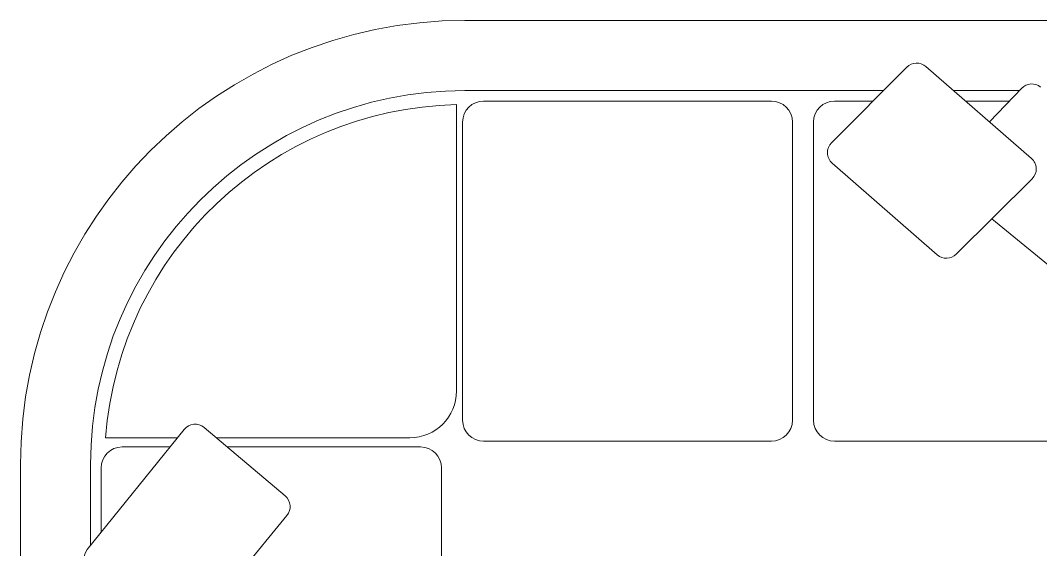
# Model space of a CAD drawing. Header units: inches. Extents: x 15 to 22798, y 21 to 21519.
# Drawn here: x 15726.9 to 15895, y 13060.9 to 13148.2 of the extents above; entities that cross this region are included whole.
import ezdxf

# ---------------------------------------------------------------- set-up
doc = ezdxf.new("R2010")
doc.units = ezdxf.units.IN
doc.header["$MEASUREMENT"] = 0
doc.layers.add('ARREDAMENTO', color=8, linetype='Continuous', lineweight=13)

msp = doc.modelspace()

# ---------------------------------------------------------------- linework, layer by layer
at = {"layer": 'ARREDAMENTO'}
for p, q in [((15921.75, 13148.17), (15800.13, 13148.17)), ((15872.93, 13140.45), (15860.53, 13128.01)), ((15893.47, 13125.42), (15876.09, 13140.56)), ((15869.11, 13136.61), (15800.13, 13136.61)), ((15891.51, 13136.61), (15880.62, 13136.61)), ((15891.87, 13136.98), (15886.55, 13131.45)), ((15850.63, 13134.87), (15803.22, 13134.87)), ((15867.38, 13134.87), (15861.04, 13134.87)), ((15889.84, 13134.87), (15882.62, 13134.87)), ((15798.76, 13134.28), (15798.76, 13087.08)), ((15799.75, 13131.41), (15799.75, 13082.26)), ((15854.1, 13082.26), (15854.1, 13131.41)), ((15857.57, 13082.26), (15857.57, 13131.41)), ((15860.65, 13124.63), (15877.95, 13109.52)), ((15881.1, 13109.62), (15893.59, 13122.04)), ((15900.6, 13104.25), (15886.97, 13115.45)), ((15770.53, 13069.77), (15757.16, 13081.07)), ((15753.87, 13080.75), (15737.89, 13060.92)), ((15752.75, 13079.37), (15740.94, 13079.37)), ((15791.05, 13079.37), (15759.17, 13079.37)), ((15751.53, 13077.85), (15743.66, 13077.85)), ((15792.81, 13077.85), (15760.97, 13077.85)), ((15803.22, 13078.79), (15850.63, 13078.79)), ((15861.04, 13078.79), (15908.45, 13078.79)), ((15726.9, 13074.94), (15726.9, 12957.36)), ((15738.46, 13074.94), (15738.46, 13061.63)), ((15740.19, 13074.38), (15740.19, 13063.78)), ((15796.28, 13026.97), (15796.28, 13074.38)), ((15770.82, 13066.54), (15759.61, 13052.9))]:
    msp.add_line(p, q, dxfattribs=at)
for centre, radius, start, end in [((15800.13, 13074.94), 73.23, 90, 180), ((15874.57, 13138.81), 2.31, 48.965, 135.0823), ((15800.13, 13074.94), 61.67, 90, 180), ((15893.54, 13135.38), 2.31, 51.1451, 136.0734), ((15803.22, 13131.41), 3.47, 90, 180), ((15850.63, 13131.41), 3.47, 0, 90), ((15861.04, 13131.41), 3.47, 90, 180), ((15800.13, 13074.94), 59.36, 91.3201, 175.7206), ((15862.17, 13126.38), 2.31, 135.0823, 228.8652), ((15891.96, 13123.68), 2.31, 314.8526, 48.965), ((15879.47, 13111.26), 2.31, 228.8652, 314.8526), ((15791.05, 13087.08), 7.71, 270, 0), ((15755.67, 13079.3), 2.31, 49.8027, 141.1451), ((15803.22, 13082.26), 3.47, 180, 270), ((15850.63, 13082.26), 3.47, 270, 0), ((15861.04, 13082.26), 3.47, 180, 270), ((15743.66, 13074.38), 3.47, 90, 180), ((15792.81, 13074.38), 3.47, 0, 90), ((15769.03, 13068.01), 2.31, 320.5877, 49.8027), ((15739.69, 13059.47), 2.31, 141.1451, 226.0734)]:
    msp.add_arc(centre, radius, start, end, dxfattribs=at)

doc.saveas('drawing.dxf')
